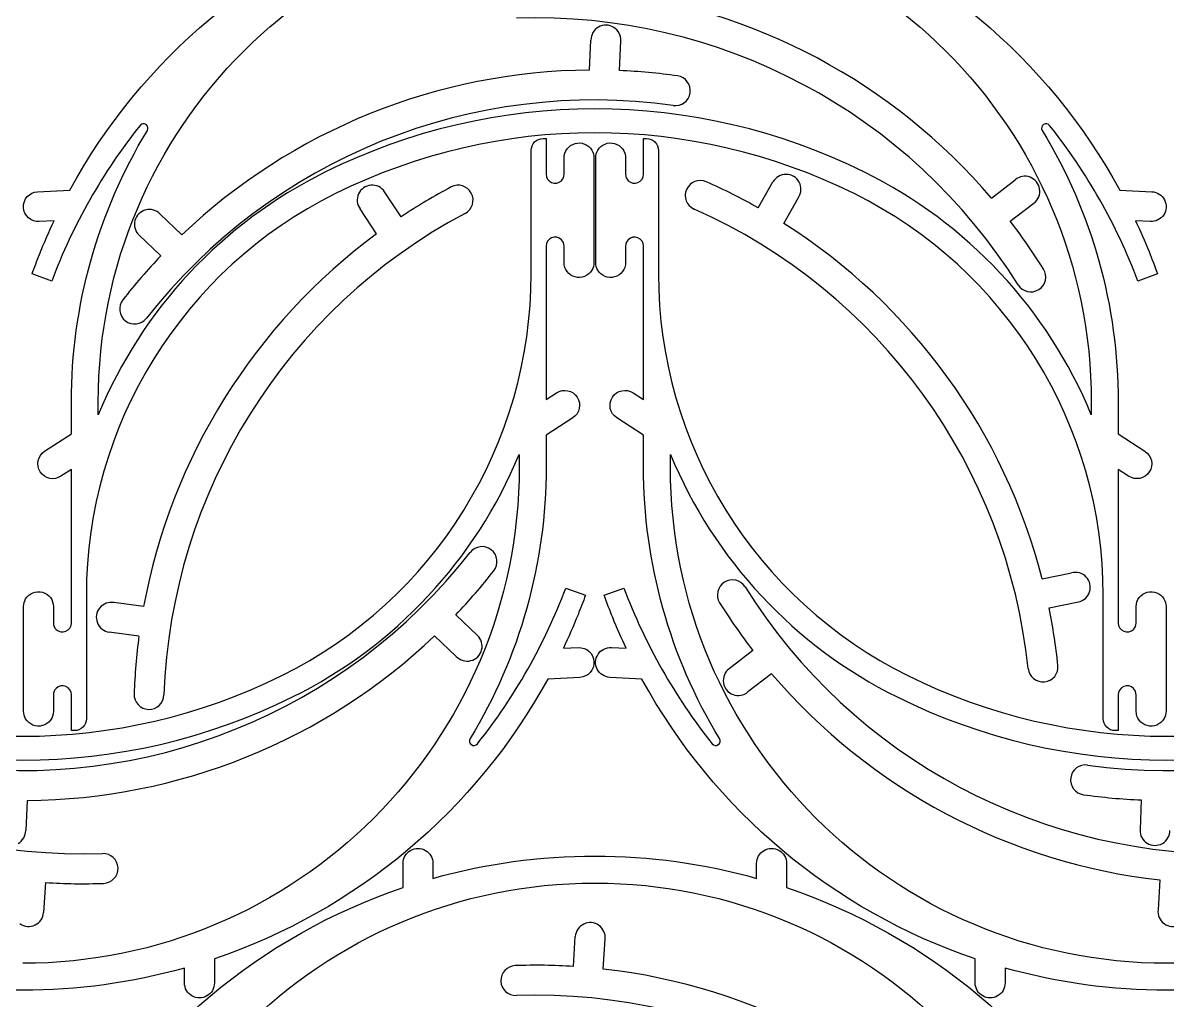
# Model space of a CAD drawing. Extents: x 3 to 3398, y -5 to 2267.
# Drawn here: x 547 to 1089, y 1263 to 1727 of the extents above; entities that cross this region are included whole.
import ezdxf

# ---------------------------------------------------------------- set-up
doc = ezdxf.new("R2010")
doc.units = 0
doc.layers.add('Capa_1', color=7, linetype='CONTINUOUS')

msp = doc.modelspace()

# ---------------------------------------------------------------- linework, layer by layer
at = {"layer": 'Capa_1', "color": 7}
for points in [[(815.670794, 1704.342453), (816.271207, 1718.502954)], [(829.846317, 1704.096301), (830.44673, 1718.256802)], [(793.626681, 1671.920986), (795.044007, 1671.920986), (795.044007, 1661.999698)], [(841.210044, 1654.913084), (841.210044, 1661.999698), (841.210044, 1671.920986)], [(848.296658, 1666.251666), (848.296658, 1661.999698)], [(787.957393, 1607.700217), (787.957393, 1661.999698)], [(895.570231, 1638.970576), (902.564976, 1651.29753)], [(1006.087216, 1643.661701), (1017.320727, 1652.303952)], [(726.348071, 1634.802133), (718.510482, 1646.611133)], [(907.722195, 1631.667444), (914.716938, 1643.994401)], [(714.735148, 1626.669111), (706.897558, 1638.478111)], [(1015.010503, 1632.644397), (1026.244014, 1641.286648)], [(561.919161, 1632.885985), (554.842424, 1632.512038)], [(622.492028, 1626.293165), (612.223416, 1636.062295)], [(1081.402579, 1632.512407), (1074.325858, 1632.886381)], [(612.466004, 1616.268954), (602.197395, 1626.038085)], [(795.044007, 1620.897364), (795.044007, 1548.092013)], [(560.771475, 1604.309581), (551.437499, 1607.67235)], [(836.264098, 1551.306501), (836.264296, 1551.306898)], [(836.264296, 1551.306898), (841.210044, 1548.092013)], [(1053.397981, 1547.02743), (1053.397981, 1540.94703)], [(1066.153886, 1547.026665), (1066.153886, 1531.829336), (1066.155389, 1531.854848), (1078.824384, 1523.61955)], [(807.714298, 1539.423666), (795.045291, 1531.188369), (795.043792, 1531.21388)], [(841.210044, 1516.016183), (841.210044, 1531.213512), (841.208542, 1531.188), (828.539546, 1539.423298)], [(557.420609, 1523.619181), (570.089616, 1531.854479), (570.091115, 1531.828967)], [(853.96595, 1516.015417), (853.96595, 1522.095817)], [(570.0909, 1442.145484), (570.0909, 1514.950835), (565.145166, 1511.73595)], [(1071.099634, 1511.73595), (1066.153886, 1514.950835)], [(1071.099833, 1511.736347), (1071.099634, 1511.73595)], [(1030.187259, 1463.108745), (1044.072386, 1465.951902)], [(804.363432, 1458.733266), (813.697408, 1455.370498)], [(577.177514, 1455.34263), (577.177514, 1401.04315)], [(604.326463, 1449.978281), (590.276831, 1451.845935)], [(1033.377788, 1449.294746), (1047.262915, 1452.137903)], [(752.259834, 1446.069401), (762.528442, 1436.30027)], [(602.107323, 1435.975375), (588.057693, 1437.843031)], [(742.23381, 1436.04519), (752.502422, 1426.27606)], [(803.215746, 1430.156863), (810.292483, 1430.530809)], [(825.961351, 1430.530441), (833.038072, 1430.156466)], [(893.010384, 1429.137357), (881.776873, 1420.495105)], [(811.040518, 1416.377339), (795.787724, 1415.571222)], [(901.933671, 1418.120053), (890.70016, 1409.477802)], [(1066.153886, 1408.129764), (1066.153886, 1401.04315), (1066.153886, 1391.121862), (1064.736564, 1391.121862)], [(571.508226, 1391.121862), (570.0909, 1391.121862), (570.0909, 1401.04315)], [(1059.067272, 1396.791181), (1059.067272, 1401.04315)], [(549.055044, 1357.995902), (548.454631, 1343.835401)], [(1077.108545, 1358.242054), (1076.508132, 1344.081553)], [(727.266492, 1316.693563), (727.266492, 1328.166111)], [(741.439723, 1328.166111), (741.439723, 1321.079496)], [(908.978737, 1328.166111), (908.978737, 1316.693563)], [(557.790383, 1319.068707), (556.907329, 1304.92302)], [(1085.895812, 1320.305648), (1085.01276, 1306.159959)], [(808.00148, 1279.303954), (808.884534, 1293.449641)], [(822.125075, 1278.067013), (823.008126, 1292.212702)], [(637.868415, 1282.940192), (637.868415, 1271.467644)], [(998.385194, 1271.467644), (998.385194, 1282.940192)], [(623.695184, 1271.467644), (623.695184, 1278.554258)]]:
    msp.add_lwpolyline(points, dxfattribs=at)
for points in [[(945.996403, 1655.946848)], [(961.367528, 1407.096)]]:
    msp.add_lwpolyline(points, close=True, dxfattribs=at)
for points in [[(569.347182, 1647.471626), (603.467465, 1709.941353), (659.841376, 1757.287874), (727.266492, 1780.102655)], [(582.846808, 1547.02743), (582.871509, 1676.949081), (688.200742, 1782.258291), (818.122395, 1782.258291)], [(818.122395, 1782.258291), (948.044047, 1782.258291), (1053.373281, 1676.949081), (1053.397981, 1547.02743)], [(908.978737, 1780.102655), (976.403703, 1757.287913), (1032.777513, 1709.941537), (1066.897811, 1647.471994)], [(1006.087216, 1643.661701), (959.406808, 1698.437164), (893.639345, 1733.406344), (822.125075, 1741.476106)], [(1018.712278, 1602.501834), (967.729526, 1684.091289), (877.092066, 1732.284082), (780.942149, 1728.926454)], [(819.872079, 1724.730013), (817.629937, 1723.462347), (816.251488, 1721.078569), (816.271207, 1718.502954)], [(827.064224, 1724.605124), (824.867445, 1725.94987), (822.114222, 1725.997678), (819.872079, 1724.730013)], [(830.44673, 1718.256802), (830.555859, 1720.83018), (829.261003, 1723.260379), (827.064224, 1724.605124)], [(815.670794, 1704.342453), (743.704767, 1703.792175), (674.642311, 1675.889132), (622.492028, 1626.293165)], [(857.288823, 1701.592115), (848.187327, 1702.871243), (839.029007, 1703.706959), (829.846317, 1704.096301)], [(855.316315, 1687.55676), (760.044085, 1700.946396), (664.865628, 1662.491804), (605.633744, 1586.678453)], [(863.318859, 1693.588379), (863.863476, 1697.463593), (861.163929, 1701.046732), (857.288823, 1701.592115)], [(945.996403, 1655.946848), (865.432369, 1695.917799), (770.812417, 1695.917799), (690.248383, 1655.946848)], [(855.316315, 1687.55676), (859.191637, 1687.012909), (862.774242, 1689.713164), (863.318859, 1693.588379)], [(940.957027, 1645.789689), (863.567931, 1684.185429), (772.676847, 1684.185429), (695.287751, 1645.789689)], [(602.607432, 1678.144079), (584.926334, 1655.845132), (570.813059, 1630.937215), (560.771475, 1604.309581)], [(570.091115, 1547.026297), (570.091123, 1592.409859), (582.542961, 1636.923523), (606.09071, 1675.72006)], [(605.487796, 1678.568399), (604.566251, 1679.209704), (603.304894, 1679.023887), (602.607432, 1678.144079)], [(606.09071, 1675.72006), (606.673366, 1676.679762), (606.40934, 1677.927095), (605.487796, 1678.568399)], [(1030.75722, 1678.568792), (1029.83567, 1677.927495), (1029.571635, 1676.680164), (1030.154283, 1675.720457)], [(1030.154283, 1675.720457), (1053.70204, 1636.923913), (1066.153881, 1592.410238), (1066.153886, 1547.026665)], [(1033.637581, 1678.144448), (1032.940126, 1679.024262), (1031.67877, 1679.210089), (1030.75722, 1678.568792)], [(1075.473521, 1604.30995), (1065.431942, 1630.937583), (1051.318673, 1655.845499), (1033.637581, 1678.144448)], [(787.957393, 1666.251666), (787.957385, 1667.75526), (788.55468, 1669.197273), (789.617879, 1670.260478)], [(789.617879, 1670.260478), (790.681077, 1671.323682), (792.123087, 1671.920985), (793.626681, 1671.920986)], [(808.756696, 1669.541595), (811.833235, 1670.387063), (815.095425, 1669.072328), (816.72593, 1666.329817)], [(819.528123, 1666.329817), (821.158628, 1669.072326), (824.420818, 1670.387059), (827.497355, 1669.541592)], [(841.210044, 1671.920986), (841.210044, 1671.920986), (842.627367, 1671.920986), (842.627367, 1671.920986)], [(842.627367, 1671.920986), (844.130961, 1671.920986), (845.572972, 1671.323683), (846.636171, 1670.260479)], [(846.636171, 1670.260479), (847.699371, 1669.197274), (848.296666, 1667.755261), (848.296658, 1666.251666)], [(787.957393, 1661.999698), (787.957393, 1661.999698), (787.957393, 1666.251666), (787.957393, 1666.251666)], [(803.547944, 1662.708359), (803.547964, 1665.898956), (805.680157, 1668.696128), (808.756696, 1669.541595)], [(816.72593, 1666.329817), (817.377342, 1665.234143), (817.721165, 1663.983051), (817.721173, 1662.708359)], [(818.532879, 1662.708359), (818.532887, 1663.983051), (818.876711, 1665.234143), (819.528123, 1666.329817)], [(827.497355, 1669.541592), (830.573893, 1668.696125), (832.706085, 1665.898955), (832.706107, 1662.708359)], [(795.044007, 1661.999698), (795.044007, 1661.999698), (795.044007, 1654.913083), (795.044007, 1654.913083)], [(803.547944, 1654.913083), (803.547944, 1654.913083), (803.547944, 1662.708359), (803.547944, 1662.708359)], [(817.721173, 1662.708359), (817.721173, 1662.708359), (817.721173, 1613.102088), (817.721173, 1613.102088)], [(818.532879, 1613.102088), (818.532879, 1613.102088), (818.532879, 1662.708359), (818.532879, 1662.708359)], [(832.706107, 1662.708359), (832.706107, 1662.708359), (832.706107, 1654.913083), (832.706107, 1654.913083)], [(848.296658, 1661.999698), (848.296658, 1661.999698), (848.296658, 1607.700217), (848.296658, 1607.700217)], [(690.248383, 1655.946848), (641.715374, 1631.867727), (603.557433, 1591.01026), (582.846808, 1540.94703)], [(795.044007, 1654.913083), (795.044008, 1653.193324), (796.079967, 1651.642904), (797.668817, 1650.98478)], [(802.302568, 1651.906488), (803.099968, 1652.703886), (803.547943, 1653.785391), (803.547944, 1654.913083)], [(832.706107, 1654.913083), (832.706107, 1653.785391), (833.154081, 1652.703887), (833.95148, 1651.906488)], [(838.585234, 1650.984777), (840.174085, 1651.642901), (841.210044, 1653.193323), (841.210044, 1654.913084)], [(908.797618, 1654.888849), (906.222012, 1654.912543), (903.83609, 1653.537748), (902.564976, 1651.29753)], [(914.963135, 1651.183475), (913.73345, 1653.446699), (911.373224, 1654.865155), (908.797618, 1654.888849)], [(1053.397981, 1540.94703), (1032.687355, 1591.010261), (994.529413, 1631.867728), (945.996403, 1655.946848)], [(1024.405527, 1653.5482), (1021.993217, 1654.450941), (1019.281087, 1653.974631), (1017.320727, 1652.303952)], [(712.042527, 1649.758846), (709.474873, 1649.555534), (707.219369, 1647.975908), (706.150552, 1645.632447)], [(718.510482, 1646.611133), (717.086176, 1648.757184), (714.61018, 1649.962159), (712.042527, 1649.758846)], [(750.021448, 1648.906504), (741.906332, 1644.591616), (734.005873, 1639.884598), (726.348071, 1634.802133)], [(759.604328, 1645.975712), (757.767139, 1649.430944), (753.477044, 1650.743011), (750.021448, 1648.906504)], [(797.668817, 1650.98478), (799.257667, 1650.326657), (801.086513, 1650.690436), (802.302568, 1651.906488)], [(833.95148, 1651.906488), (835.167535, 1650.690434), (836.996382, 1650.326654), (838.585234, 1650.984777)], [(870.970645, 1651.389225), (867.395359, 1652.980208), (863.20724, 1651.372075), (861.61555, 1647.797104)], [(895.570231, 1638.970576), (887.576547, 1643.506481), (879.366987, 1647.650927), (870.970645, 1651.389225)], [(914.716938, 1643.994401), (916.098574, 1646.168197), (916.192821, 1648.920251), (914.963135, 1651.183475)], [(1028.932878, 1647.958421), (1028.55095, 1650.505637), (1026.817836, 1652.645459), (1024.405527, 1653.5482)], [(547.396857, 1639.21503), (547.1904, 1643.121379), (550.188193, 1646.456188), (554.094389, 1646.665509)], [(554.094389, 1646.665509), (554.094389, 1646.665509), (569.347182, 1647.471626), (569.347182, 1647.471626)], [(695.287751, 1645.789689), (622.939442, 1609.894876), (577.177505, 1536.10596), (577.177514, 1455.34263)], [(706.150552, 1645.632447), (705.081736, 1643.288985), (705.367697, 1640.550236), (706.897558, 1638.478111)], [(756.675431, 1636.392252), (760.1303, 1638.230125), (761.441518, 1642.52048), (759.604328, 1645.975712)], [(861.61555, 1647.797104), (860.02386, 1644.222133), (861.631165, 1640.033695), (865.205821, 1638.441299)], [(1059.067272, 1455.34263), (1059.06728, 1536.105962), (1013.305339, 1609.894878), (940.957027, 1645.789689)], [(1026.244014, 1641.286648), (1028.285482, 1642.857186), (1029.314805, 1645.411205), (1028.932878, 1647.958421)], [(1066.897811, 1647.471994), (1066.897811, 1647.471994), (1082.150614, 1646.665906), (1082.150614, 1646.665906)], [(1082.150614, 1646.665906), (1084.678893, 1646.532282), (1086.943832, 1645.059988), (1088.09225, 1642.803623)], [(554.842424, 1632.512038), (550.935925, 1632.308445), (547.603314, 1635.308682), (547.396857, 1639.21503)], [(605.307449, 1638.040374), (602.813964, 1637.394738), (600.866652, 1635.447777), (600.220566, 1632.95441)], [(612.223416, 1636.062295), (610.448439, 1637.928779), (607.800933, 1638.686009), (605.307449, 1638.040374)], [(1023.491292, 1420.580038), (1013.434761, 1516.261522), (953.096681, 1599.309765), (865.205821, 1638.441299)], [(1088.09225, 1642.803623), (1089.240668, 1640.547257), (1089.098094, 1637.849615), (1087.718233, 1635.726873)], [(554.963661, 1616.947509), (557.118611, 1622.330219), (559.438202, 1627.645544), (561.919161, 1632.885985)], [(600.220566, 1632.95441), (599.574481, 1630.461042), (600.331232, 1627.8134), (602.197395, 1626.038085)], [(756.675431, 1636.392252), (671.728347, 1591.225084), (617.3304, 1504.170171), (613.972769, 1408.020255)], [(1030.731888, 1610.012558), (1025.861428, 1617.806915), (1020.614768, 1625.359784), (1015.010503, 1632.644397)], [(1074.325858, 1632.886381), (1076.604467, 1628.073319), (1078.746996, 1623.197002), (1080.750894, 1618.263238)], [(1087.718233, 1635.726873), (1086.338372, 1633.604131), (1083.930858, 1632.378783), (1081.402579, 1632.512407)], [(1030.187259, 1463.108745), (1012.243169, 1532.803949), (968.461245, 1593.064598), (907.722195, 1631.667444)], [(714.735148, 1626.669111), (656.836854, 1583.923357), (617.365151, 1520.755428), (604.326463, 1449.978281)], [(797.668856, 1624.825598), (796.080014, 1624.167496), (795.044043, 1622.617108), (795.044007, 1620.897364)], [(802.302568, 1623.903874), (801.086524, 1625.119915), (799.257699, 1625.4837), (797.668856, 1624.825598)], [(803.547944, 1620.897364), (803.54792, 1622.025027), (803.099947, 1623.106497), (802.302568, 1623.903874)], [(833.95148, 1623.903874), (833.154102, 1623.106496), (832.70613, 1622.025026), (832.706107, 1620.897364)], [(838.585194, 1624.825601), (836.99635, 1625.483703), (835.167524, 1625.119917), (833.95148, 1623.903874)], [(841.210044, 1620.897364), (841.21001, 1622.617109), (840.174038, 1624.167499), (838.585194, 1624.825601)], [(551.437499, 1607.67235), (552.558679, 1610.784407), (553.734246, 1613.8766), (554.963661, 1616.947509)], [(612.466004, 1616.268954), (606.130987, 1609.610051), (600.123577, 1602.646982), (594.465063, 1595.404424)], [(803.547944, 1613.102088), (803.547944, 1613.102088), (803.547944, 1620.897364), (803.547944, 1620.897364)], [(832.706107, 1620.897364), (832.706107, 1620.897364), (832.706107, 1613.102088), (832.706107, 1613.102088)], [(841.210044, 1548.092013), (841.210044, 1548.092013), (841.210044, 1620.897364), (841.210044, 1620.897364)], [(1080.750894, 1618.263238), (1082.173585, 1614.76047), (1083.526057, 1611.229591), (1084.807499, 1607.672718)], [(808.756669, 1606.268803), (805.680123, 1607.114285), (803.547939, 1609.911481), (803.547944, 1613.102088)], [(817.721173, 1613.102088), (817.721175, 1611.827377), (817.377352, 1610.576264), (816.72593, 1609.480573)], [(819.528123, 1609.480573), (818.876701, 1610.576264), (818.532877, 1611.827377), (818.532879, 1613.102088)], [(832.706107, 1613.102088), (832.706111, 1609.911482), (830.573927, 1607.114289), (827.497383, 1606.268806)], [(669.847156, 1417.253159), (742.195464, 1453.147972), (787.957402, 1526.936888), (787.957393, 1607.700217)], [(816.72593, 1609.480573), (815.09542, 1606.738054), (811.833215, 1605.42332), (808.756669, 1606.268803)], [(827.497383, 1606.268806), (824.420838, 1605.423324), (821.158634, 1606.738056), (819.528123, 1609.480573)], [(848.296658, 1607.700217), (848.296651, 1526.936886), (894.058592, 1453.147969), (966.406904, 1417.253159)], [(1028.476702, 1600.24858), (1031.795362, 1602.322319), (1032.804971, 1606.693489), (1030.731888, 1610.012558)], [(1084.807499, 1607.672718), (1084.807499, 1607.672718), (1075.473521, 1604.30995), (1075.473521, 1604.30995)], [(1018.712278, 1602.501834), (1020.786673, 1599.183585), (1025.158043, 1598.17484), (1028.476702, 1600.24858)], [(594.465063, 1595.404424), (592.0564, 1592.320233), (592.603566, 1587.867476), (595.687281, 1585.458202)], [(595.687281, 1585.458202), (598.770996, 1583.048929), (603.223861, 1583.595215), (605.633744, 1586.678453)], [(795.044007, 1548.092013), (795.044007, 1548.092013), (799.989741, 1551.306898), (799.989741, 1551.306898)], [(799.989741, 1551.306898), (803.270927, 1553.432953), (807.654057, 1552.499961), (809.784924, 1549.221898)], [(826.474687, 1549.217771), (828.604093, 1552.493582), (832.983106, 1553.427915), (836.264098, 1551.306501)], [(570.091115, 1531.828967), (570.091115, 1531.828967), (570.091115, 1547.026296), (570.091115, 1547.026297)], [(582.846808, 1540.94703), (582.846808, 1540.94703), (582.846808, 1547.02743), (582.846808, 1547.02743)], [(809.784924, 1549.221898), (811.915791, 1545.943834), (810.989231, 1541.559341), (807.714298, 1539.423666)], [(828.539546, 1539.423298), (825.268936, 1541.560683), (824.34528, 1545.94196), (826.474687, 1549.217771)], [(795.043792, 1531.21388), (795.043792, 1531.21388), (795.043792, 1516.016551), (795.043792, 1516.016551)], [(555.349983, 1513.82095), (553.219116, 1517.099013), (554.145676, 1521.483507), (557.420609, 1523.619181)], [(674.886523, 1407.096), (723.419532, 1431.17512), (761.577474, 1472.032587), (782.288099, 1522.095817)], [(782.288099, 1522.095817), (782.288099, 1522.095817), (782.288099, 1516.015417), (782.288099, 1516.015417)], [(853.96595, 1522.095817), (874.676575, 1472.032587), (912.834518, 1431.17512), (961.367528, 1407.096)], [(1078.824384, 1523.61955), (1082.094994, 1521.482164), (1083.01865, 1517.100887), (1080.889244, 1513.825076)], [(782.288099, 1516.015417), (782.263398, 1386.093767), (676.934165, 1280.784557), (547.012512, 1280.784557)], [(565.145166, 1511.73595), (561.86398, 1509.609895), (557.48085, 1510.542887), (555.349983, 1513.82095)], [(795.043792, 1516.016551), (795.043784, 1470.632988), (782.591946, 1426.119324), (759.044197, 1387.322787)], [(877.209647, 1387.322391), (853.66189, 1426.118935), (841.210049, 1470.63261), (841.210044, 1516.016183)], [(1089.241536, 1280.784557), (959.319883, 1280.784557), (853.99065, 1386.093767), (853.96595, 1516.015417)], [(1066.153886, 1514.950835), (1066.153886, 1514.950835), (1066.153886, 1442.145484), (1066.153886, 1442.145484)], [(1080.889244, 1513.825076), (1078.759837, 1510.549266), (1074.380825, 1509.614932), (1071.099833, 1511.736347)], [(1324.517122, 1516.015417), (1324.492422, 1386.093767), (1219.163189, 1280.784557), (1089.241536, 1280.784557)], [(509.409523, 1374.781596), (604.681753, 1361.391959), (699.86021, 1399.846552), (759.092094, 1475.659902)], [(769.038557, 1476.880153), (765.954842, 1479.289426), (761.501977, 1478.743141), (759.092094, 1475.659902)], [(770.260774, 1466.933931), (772.669438, 1470.018123), (772.122272, 1474.470879), (769.038557, 1476.880153)], [(1051.638547, 1374.781596), (1146.910776, 1361.391959), (1242.089234, 1399.846552), (1301.321117, 1475.659902)], [(752.259834, 1446.069401), (758.594851, 1452.728304), (764.602261, 1459.691373), (770.260774, 1466.933931)], [(1050.985604, 1463.964453), (1049.21317, 1465.833318), (1046.566723, 1466.594133), (1044.072386, 1465.951902)], [(347.079585, 1459.27992), (398.062337, 1377.690465), (488.699797, 1329.497672), (584.849714, 1332.8553)], [(762.527475, 1384.898769), (780.208573, 1407.197716), (794.321847, 1432.105632), (804.363432, 1458.733266)], [(822.556432, 1455.370129), (822.556432, 1455.370129), (831.890409, 1458.732898), (831.890409, 1458.732898)], [(831.890409, 1458.732898), (841.931989, 1432.105265), (856.045257, 1407.197349), (873.72635, 1384.8984)], [(879.544184, 1461.533174), (876.225525, 1459.459435), (875.215916, 1455.088265), (877.288999, 1451.769196)], [(889.308609, 1459.27992), (887.234213, 1462.598169), (882.862844, 1463.606914), (879.544184, 1461.533174)], [(889.308609, 1459.27992), (940.291361, 1377.690465), (1030.928821, 1329.497672), (1127.078738, 1332.8553)], [(1052.604362, 1456.955732), (1053.377714, 1459.412581), (1052.758038, 1462.095587), (1050.985604, 1463.964453)], [(547.413734, 1449.940759), (547.413732, 1451.215471), (547.757555, 1452.466583), (548.408977, 1453.562274)], [(548.408977, 1453.562274), (550.039487, 1456.304794), (553.301692, 1457.619527), (556.378238, 1456.774045)], [(556.378238, 1456.774045), (559.454784, 1455.928562), (561.586968, 1453.131367), (561.586963, 1449.940759)], [(813.697408, 1455.370498), (812.576228, 1452.258441), (811.400661, 1449.166247), (810.171245, 1446.095339)], [(826.613036, 1444.779609), (825.190345, 1448.282377), (823.837873, 1451.813257), (822.556432, 1455.370129)], [(1047.262915, 1452.137903), (1049.786253, 1452.654572), (1051.83101, 1454.498883), (1052.604362, 1456.955732)], [(1059.067272, 1401.04315), (1059.067272, 1401.04315), (1059.067272, 1455.34263), (1059.067272, 1455.34263)], [(1074.657823, 1449.940759), (1074.65782, 1453.131366), (1076.790003, 1455.928559), (1079.866548, 1456.774041)], [(1079.866548, 1456.774041), (1082.943092, 1457.619524), (1086.205297, 1456.304792), (1087.835808, 1453.562274)], [(1087.835808, 1453.562274), (1088.48723, 1452.466583), (1088.831053, 1451.215471), (1088.831052, 1449.940759)], [(547.413734, 1400.334489), (547.413734, 1400.334489), (547.413734, 1449.940759), (547.413734, 1449.940759)], [(561.586963, 1449.940759), (561.586963, 1449.940759), (561.586963, 1442.145484), (561.586963, 1442.145484)], [(583.519011, 1449.38113), (581.881235, 1447.393167), (581.450221, 1444.67344), (582.393091, 1442.276504)], [(590.276831, 1451.845935), (587.743752, 1452.312646), (585.156787, 1451.369093), (583.519011, 1449.38113)], [(877.288999, 1451.769196), (882.159459, 1443.974839), (887.406118, 1436.42197), (893.010384, 1429.137357)], [(1037.58693, 1422.061582), (1036.626211, 1431.202173), (1035.221504, 1440.290631), (1033.377788, 1449.294746)], [(1074.657823, 1442.145484), (1074.657823, 1442.145484), (1074.657823, 1449.940759), (1074.657823, 1449.940759)], [(1088.831052, 1449.940759), (1088.831052, 1449.940759), (1088.831052, 1400.334489), (1088.831052, 1400.334489)], [(810.171245, 1446.095339), (808.016296, 1440.712629), (805.696705, 1435.397303), (803.215746, 1430.156863)], [(833.038072, 1430.156466), (830.759463, 1434.969529), (828.616934, 1439.845845), (826.613036, 1444.779609)], [(561.586963, 1442.145484), (561.586986, 1441.017821), (562.03496, 1439.936351), (562.832339, 1439.138974)], [(562.832339, 1439.138974), (564.048383, 1437.922932), (565.877208, 1437.559148), (567.466051, 1438.217249)], [(567.466051, 1438.217249), (569.054893, 1438.875351), (570.090864, 1440.42574), (570.0909, 1442.145484)], [(582.393091, 1442.276504), (583.335961, 1439.879568), (585.504431, 1438.182387), (588.057693, 1437.843031)], [(1066.153886, 1442.145484), (1066.153921, 1440.425739), (1067.189892, 1438.875348), (1068.778736, 1438.217246)], [(1068.778736, 1438.217246), (1070.36758, 1437.559144), (1072.196407, 1437.92293), (1073.41245, 1439.138974)], [(1073.41245, 1439.138974), (1074.209828, 1439.936351), (1074.657801, 1441.017821), (1074.657823, 1442.145484)], [(549.055044, 1357.995902), (621.021071, 1358.54618), (690.083527, 1386.449224), (742.23381, 1436.04519)], [(602.107323, 1435.975375), (600.896192, 1426.86458), (600.128884, 1417.700271), (599.808119, 1408.514928)], [(764.505272, 1429.383945), (765.151357, 1431.877313), (764.394606, 1434.524956), (762.528442, 1436.30027)], [(752.502422, 1426.27606), (754.277399, 1424.409576), (756.924905, 1423.652346), (759.418389, 1424.297982)], [(759.418389, 1424.297982), (761.911873, 1424.943617), (763.859186, 1426.890578), (764.505272, 1429.383945)], [(810.292483, 1430.530809), (814.198982, 1430.734403), (817.531593, 1427.734166), (817.73805, 1423.827817)], [(819.27168, 1420.239225), (818.123262, 1422.495591), (818.265837, 1425.193232), (819.645698, 1427.315975)], [(819.645698, 1427.315975), (821.025559, 1429.438717), (823.433072, 1430.664064), (825.961351, 1430.530441)], [(817.73805, 1423.827817), (817.944507, 1419.921469), (814.946714, 1416.586659), (811.040518, 1416.377339)], [(1031.279737, 1414.274385), (1035.171595, 1414.683445), (1037.995221, 1418.169643), (1037.58693, 1422.061582)], [(424.17788, 1417.253159), (501.566976, 1378.857419), (592.45806, 1378.857419), (669.847156, 1417.253159)], [(795.787724, 1415.571222), (761.667442, 1353.101495), (705.293531, 1305.754974), (637.868415, 1282.940192)], [(825.213317, 1416.376942), (822.685037, 1416.510565), (820.420099, 1417.982859), (819.27168, 1420.239225)], [(840.46612, 1415.570854), (840.46612, 1415.570854), (825.213317, 1416.376942), (825.213317, 1416.376942)], [(998.385194, 1282.940192), (930.960228, 1305.754935), (874.586417, 1353.101311), (840.46612, 1415.570854)], [(881.776873, 1420.495105), (879.735404, 1418.924568), (878.706081, 1416.370549), (879.088009, 1413.823333)], [(901.933671, 1418.120053), (948.614079, 1363.34459), (1014.381542, 1328.37541), (1085.895812, 1320.305648)], [(966.406904, 1417.253159), (1043.795999, 1378.857419), (1134.687084, 1378.857419), (1212.076179, 1417.253159)], [(1023.491292, 1420.580038), (1023.901121, 1416.688261), (1027.387878, 1413.865325), (1031.279737, 1414.274385)], [(562.832339, 1411.136359), (562.034939, 1410.338961), (561.586964, 1409.257457), (561.586963, 1408.129764)], [(567.46609, 1412.058067), (565.87724, 1412.716191), (564.048394, 1412.352412), (562.832339, 1411.136359)], [(570.0909, 1408.129764), (570.090899, 1409.849523), (569.05494, 1411.399944), (567.46609, 1412.058067)], [(879.088009, 1413.823333), (879.469936, 1411.276116), (881.20305, 1409.136295), (883.61536, 1408.233554)], [(1068.778697, 1412.05807), (1067.189845, 1411.399946), (1066.153886, 1409.849525), (1066.153886, 1408.129764)], [(1073.41245, 1411.136359), (1072.196396, 1412.352414), (1070.367549, 1412.716194), (1068.778697, 1412.05807)], [(1074.657823, 1408.129764), (1074.657823, 1409.257456), (1074.209849, 1410.338961), (1073.41245, 1411.136359)], [(419.138504, 1407.096), (499.702538, 1367.125048), (594.32249, 1367.125048), (674.886523, 1407.096)], [(561.586963, 1408.129764), (561.586963, 1408.129764), (561.586963, 1400.334489), (561.586963, 1400.334489)], [(570.0909, 1401.04315), (570.0909, 1401.04315), (570.0909, 1408.129764), (570.0909, 1408.129764)], [(599.808119, 1408.514928), (599.672312, 1404.603988), (602.732243, 1401.323248), (606.643157, 1401.186667)], [(606.643157, 1401.186667), (610.55407, 1401.050086), (613.835414, 1404.109369), (613.972769, 1408.020255)], [(883.61536, 1408.233554), (886.02767, 1407.330813), (888.7398, 1407.807123), (890.70016, 1409.477802)], [(961.367528, 1407.096), (1041.931561, 1367.125048), (1136.551513, 1367.125048), (1217.115547, 1407.096)], [(1074.657823, 1400.334489), (1074.657823, 1400.334489), (1074.657823, 1408.129764), (1074.657823, 1408.129764)], [(548.408977, 1396.71303), (547.757565, 1397.808705), (547.413742, 1399.059796), (547.413734, 1400.334489)], [(561.586963, 1400.334489), (561.586943, 1397.143892), (559.45475, 1394.34672), (556.378211, 1393.501252)], [(577.177514, 1401.04315), (577.177514, 1401.04315), (577.177514, 1396.791181), (577.177514, 1396.791181)], [(1079.866575, 1393.501256), (1076.790037, 1394.346723), (1074.657845, 1397.143893), (1074.657823, 1400.334489)], [(1088.831052, 1400.334489), (1088.831043, 1399.059796), (1088.48722, 1397.808705), (1087.835808, 1396.71303)], [(556.378211, 1393.501252), (553.301672, 1392.655785), (550.039481, 1393.97052), (548.408977, 1396.71303)], [(577.177514, 1396.791181), (577.177522, 1395.287587), (576.580227, 1393.845574), (575.517028, 1392.78237)], [(1060.727759, 1392.782369), (1059.66456, 1393.845573), (1059.067265, 1395.287587), (1059.067272, 1396.791181)], [(1087.835808, 1396.71303), (1086.205302, 1393.970522), (1082.943113, 1392.655789), (1079.866575, 1393.501256)], [(575.517028, 1392.78237), (574.45383, 1391.719165), (573.01182, 1391.121862), (571.508226, 1391.121862)], [(1064.736564, 1391.121862), (1063.232969, 1391.121862), (1061.790958, 1391.719164), (1060.727759, 1392.782369)], [(759.044197, 1387.322787), (758.461541, 1386.363086), (758.725567, 1385.115753), (759.647111, 1384.474448)], [(759.647111, 1384.474448), (760.568656, 1383.833144), (761.830013, 1384.01896), (762.527475, 1384.898769)], [(873.72635, 1384.8984), (874.423804, 1384.018586), (875.68516, 1383.832758), (876.60671, 1384.474056)], [(876.60671, 1384.474056), (877.52826, 1385.115353), (877.792296, 1386.362684), (877.209647, 1387.322391)], [(1051.638547, 1374.781596), (1047.763224, 1375.325446), (1044.180619, 1372.625191), (1043.636003, 1368.749977)], [(1043.636003, 1368.749977), (1043.091386, 1364.874762), (1045.790932, 1361.291623), (1049.666039, 1360.74624)], [(1049.666039, 1360.74624), (1058.767534, 1359.467112), (1067.925855, 1358.631397), (1077.108545, 1358.242054)], [(544.853758, 1337.608342), (547.095901, 1338.876008), (548.47435, 1341.259786), (548.454631, 1343.835401)], [(1076.508132, 1344.081553), (1076.399002, 1341.508176), (1077.693858, 1339.077977), (1079.890638, 1337.733231)], [(1087.082782, 1337.608342), (1089.324925, 1338.876008), (1090.703373, 1341.259786), (1090.683654, 1343.835401)], [(727.266492, 1328.166111), (727.266492, 1330.697914), (728.617193, 1333.037398), (730.8098, 1334.3033)], [(730.8098, 1334.3033), (733.002406, 1335.569202), (735.703809, 1335.569202), (737.896415, 1334.3033)], [(737.896415, 1334.3033), (740.089022, 1333.037398), (741.439723, 1330.697914), (741.439723, 1328.166111)], [(741.439723, 1321.079496), (791.590488, 1335.17173), (844.654744, 1335.17173), (894.805508, 1321.079496)], [(894.805508, 1328.166111), (894.805508, 1330.697914), (896.156209, 1333.037397), (898.348816, 1334.303298)], [(898.348816, 1334.303298), (900.541422, 1335.5692), (903.242824, 1335.5692), (905.43543, 1334.303298)], [(905.43543, 1334.303298), (907.628036, 1333.037397), (908.978737, 1330.697914), (908.978737, 1328.166111)], [(1079.890638, 1337.733231), (1082.087417, 1336.388485), (1084.840639, 1336.340677), (1087.082782, 1337.608342)], [(592.177944, 1326.020229), (592.04138, 1329.931143), (588.760655, 1332.991089), (584.849714, 1332.8553)], [(585.344322, 1318.690648), (589.255209, 1318.827984), (592.314507, 1322.109315), (592.177944, 1326.020229)], [(894.805508, 1321.079496), (894.805508, 1321.079496), (894.805508, 1328.166111), (894.805508, 1328.166111)], [(557.790383, 1319.068707), (566.963469, 1318.496063), (576.158978, 1318.369894), (585.344322, 1318.690648)], [(582.846808, 1083.618337), (582.871509, 1213.539988), (688.200742, 1318.849198), (818.122395, 1318.849198)], [(818.122395, 1318.849198), (948.044047, 1318.849198), (1053.373281, 1213.539988), (1053.397981, 1083.618337)], [(569.347182, 1184.062533), (603.467465, 1246.53226), (659.841376, 1293.878781), (727.266492, 1316.693563)], [(908.978737, 1316.693563), (976.403703, 1293.87882), (1032.777513, 1246.532444), (1066.897811, 1184.062901)], [(552.879798, 1298.962953), (555.205124, 1300.070729), (556.746906, 1302.352305), (556.907329, 1304.92302)], [(1085.01276, 1306.159959), (1084.723884, 1303.600495), (1085.845597, 1301.08565), (1087.942963, 1299.590537)], [(545.713939, 1299.590537), (547.811305, 1298.095423), (550.554472, 1297.855178), (552.879798, 1298.962953)], [(812.912065, 1299.409708), (810.586739, 1298.301932), (809.044957, 1296.020355), (808.884534, 1293.449641)], [(820.077924, 1298.782124), (817.980558, 1300.277238), (815.237391, 1300.517483), (812.912065, 1299.409708)], [(823.008126, 1292.212702), (823.297003, 1294.772166), (822.17529, 1297.287011), (820.077924, 1298.782124)], [(1087.942963, 1299.590537), (1090.040329, 1298.095423), (1092.783496, 1297.855178), (1095.108822, 1298.962953)], [(780.447541, 1279.682013), (776.536654, 1279.544677), (773.477356, 1276.263346), (773.613919, 1272.352432)], [(808.00148, 1279.303954), (798.828394, 1279.876598), (789.632885, 1280.002767), (780.447541, 1279.682013)], [(623.695184, 1278.554258), (573.544419, 1264.462024), (520.480163, 1264.462024), (470.329398, 1278.554258)], [(1006.087216, 1180.252608), (959.406808, 1235.028071), (893.639345, 1269.997251), (822.125075, 1278.067013)], [(1165.924208, 1278.554258), (1115.773443, 1264.462024), (1062.709187, 1264.462024), (1012.558422, 1278.554258)], [(1012.558422, 1278.554258), (1012.558422, 1278.554258), (1012.558422, 1271.467644), (1012.558422, 1271.467644)], [(627.238492, 1265.330455), (625.045885, 1266.596357), (623.695184, 1268.93584), (623.695184, 1271.467644)], [(637.868415, 1271.467644), (637.868415, 1268.93584), (636.517714, 1266.596357), (634.325107, 1265.330455)], [(773.613919, 1272.352432), (773.750482, 1268.441518), (777.031208, 1265.381572), (780.942149, 1265.517361)], [(1018.712278, 1139.092741), (967.729526, 1220.682196), (877.092066, 1268.874989), (780.942149, 1265.517361)], [(1001.928501, 1265.330456), (999.735895, 1266.596358), (998.385194, 1268.935841), (998.385194, 1271.467644)], [(1012.558422, 1271.467644), (1012.558422, 1268.935841), (1011.207721, 1266.596358), (1009.015115, 1265.330456)], [(634.325107, 1265.330455), (632.132501, 1264.064553), (629.431098, 1264.064553), (627.238492, 1265.330455)], [(1009.015115, 1265.330456), (1006.822509, 1264.064555), (1004.121107, 1264.064555), (1001.928501, 1265.330456)]]:
    msp.add_open_spline(points, degree=3, dxfattribs=at)

doc.saveas('drawing.dxf')
